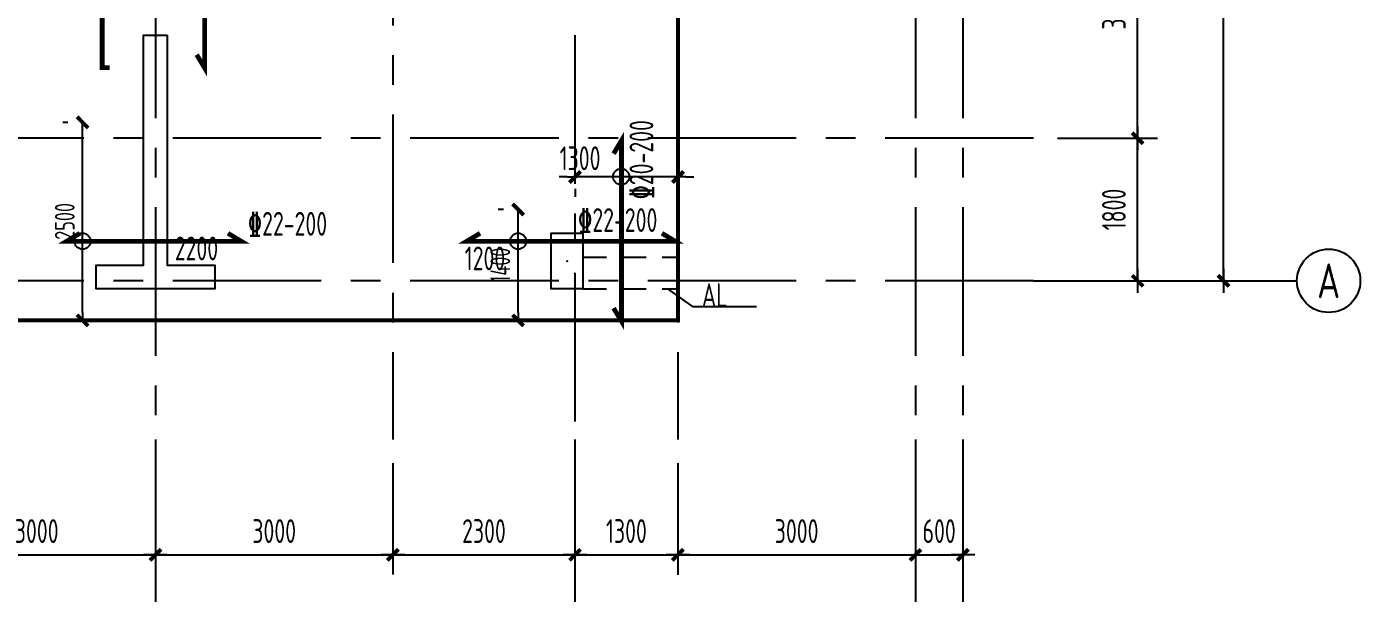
# Model space of a CAD drawing. Extents: x 627893 to 789462, y -407363 to 145317.
# Drawn here: x 711808 to 728656, y 112568 to 119721 of the extents above; entities that cross this region are included whole.
import ezdxf
from ezdxf.enums import TextEntityAlignment as Align

# ---------------------------------------------------------------- set-up
doc = ezdxf.new("R2010")
doc.units = 0
doc.header["$LTSCALE"] = 100
doc.linetypes.add('3', pattern=[5, 3, -2])
doc.linetypes.add('CENTER', pattern=[2, 1.25, -0.25, 0.25, -0.25])
doc.layers.get('0').update_dxf_attribs({"linetype": 'CONTINUOUS'})
doc.layers.get('Defpoints').update_dxf_attribs({"linetype": 'CONTINUOUS'})
for name, color, linetype in [('1508', 2, 'CONTINUOUS'), ('451', 7, 'CONTINUOUS'), ('AXIS', 3, 'CONTINUOUS'), ('AXIS_TEXT', 7, 'CONTINUOUS'), ('dim-wall', 7, 'CONTINUOUS'), ('PAXIS', 253, 'CENTER'), ('PUB_DIM', 3, 'CONTINUOUS'), ('Z-TEXT', 2, 'CONTINUOUS'), ('板底钢筋', 24, 'CONTINUOUS'), ('柱', 2, 'CONTINUOUS'), ('梁虚线', 134, '3'), ('砼墙', 3, 'CONTINUOUS'), ('重心计算', 7, 'CONTINUOUS')]:
    doc.layers.add(name, color=color, linetype=linetype)
doc.layers.add('REIN', color=6, linetype='CONTINUOUS', lineweight=18)
doc.styles.add('_TCH_AXIS', font='tssdeng.shx', dxfattribs={"width": 0.7, "bigfont": 'tssdchn.shx'})
doc.styles.add('COMPLEX', font='tssdeng.shx', dxfattribs={"width": 0.7, "bigfont": 'tssdchn.shx'})
doc.styles.add('dim_font', font='tssdeng.shx', dxfattribs={"width": 0.7, "bigfont": 'tssdchn.shx'})
doc.styles.get("Standard").update_dxf_attribs({"font": 'tssdeng.shx', "width": 0.7, "bigfont": 'tssdchn.shx'})
doc.styles.add('TSSD_Dimension', font='Tssdeng.shx', dxfattribs={"width": 0.7, "bigfont": 'tssdchn.shx'})
doc.dimstyles.new('DIMN', dxfattribs={"dimtxt": 300, "dimasz": 1, "dimexe": 250, "dimexo": 300, "dimgap": 150, "dimtad": 1, "dimdec": 0, "dimzin": 0, "dimdsep": 46, "dimtxsty": 'dim_font', "dimblk": '_DIMX', "dimcen": 0.09, "dimclrt": 7, "dimadec": 0, "dimazin": 0, "dimtfac": 1, "dimtdec": 0, "dimtix": 1, "dimtmove": 2, "dimatfit": 3, "dimldrblk": '_DIMX', "dimfxl": 250, "dimtolj": 1, "dimtzin": 0, "dimarcsym": 0})
doc.dimstyles.new('TSSD_100_100$0', dxfattribs={"dimtxt": 300, "dimasz": 100, "dimexe": 250, "dimexo": 250, "dimgap": 100, "dimtad": 1, "dimdec": 0, "dimzin": 0, "dimdsep": 46, "dimtxsty": 'TSSD_Dimension', "dimblk": '_TSDBK', "dimblk1": '_TSDBK', "dimblk2": '_TSDBK', "dimsah": 1, "dimcen": 0, "dimclrt": 7, "dimadec": 0, "dimazin": 0, "dimtfac": 1, "dimtdec": 0, "dimtix": 1, "dimtmove": 2, "dimatfit": 3, "dimldrblk": '_TSDBK', "dimfxl": 1, "dimtolj": 1, "dimtzin": 0, "dimarcsym": 0})

# ---------------------------------------------------------------- blocks, each defined once
blk = doc.blocks.new('_TSDBK')
blk.add_line((-1, 0), (0, 0))
at = {"const_width": 0.5}
blk.add_lwpolyline([(-0.7, -0.7), (0.7, 0.7)], dxfattribs=at)
blk = doc.blocks.new('*D70')
at = {"layer": 'Defpoints', "color": 0}
for p in [(712514, 118513), (712579, 118513), (712579, 116013)]:
    blk.add_point(p, dxfattribs=at)
at = {"layer": 'dim-wall', "color": 0, "lineweight": -2}
for p, q in [((712329, 118513), (712264, 118513)), ((712514, 116113), (712514, 118413)), ((712329, 116013), (712264, 116013))]:
    blk.add_line(p, q, dxfattribs=at)
at = {"layer": 'dim-wall', "color": 0, "lineweight": -2, "xscale": 100, "yscale": 100, "zscale": 100}
for p, rotation in [((712514, 118513), 90), ((712514, 116013), 270)]:
    blk.add_blockref('_TSDBK', p, dxfattribs=dict(at, rotation=rotation))
at = {"layer": 'dim-wall', "color": 7, "insert": (712289, 117263), "char_height": 250, "attachment_point": 5, "rotation": 90, "style": 'TSSD_Dimension'}
blk.add_mtext('\\A1;2500', dxfattribs=at)
blk = doc.blocks.new('*D93')
at = {"layer": 'Defpoints', "color": 0}
for p in [(718016, 117413), (718080, 117413), (718080, 116013)]:
    blk.add_point(p, dxfattribs=at)
at = {"layer": 'dim-wall', "color": 0, "lineweight": -2}
for p, q in [((717830, 117413), (717766, 117413)), ((718016, 116113), (718016, 117313)), ((717830, 116013), (717766, 116013))]:
    blk.add_line(p, q, dxfattribs=at)
at = {"layer": 'dim-wall', "color": 0, "lineweight": -2, "xscale": 100, "yscale": 100, "zscale": 100}
for p, rotation in [((718016, 117413), 90), ((718016, 116013), 270)]:
    blk.add_blockref('_TSDBK', p, dxfattribs=dict(at, rotation=rotation))
at = {"layer": 'dim-wall', "color": 7, "insert": (717791, 116713), "char_height": 250, "attachment_point": 5, "rotation": 90, "style": 'TSSD_Dimension'}
blk.add_mtext('\\A1;1400', dxfattribs=at)
blk = doc.blocks.new('*D107')
at = {"layer": 'Defpoints', "color": 0}
for p in [(718735, 117926), (718735, 117824), (720035, 117926)]:
    blk.add_point(p, dxfattribs=at)
at = {"layer": 'dim-wall', "color": 0, "lineweight": -2}
for p, q in [((718635, 117824), (718535, 117824)), ((720035, 117824), (718735, 117824)), ((720135, 117824), (720235, 117824)), ((718735, 117676), (718735, 117574)), ((720035, 117676), (720035, 117574))]:
    blk.add_line(p, q, dxfattribs=at)
at = {"layer": 'dim-wall', "color": 0, "lineweight": -2, "xscale": 100, "yscale": 100, "zscale": 100}
blk.add_blockref('_TSDBK', (718735, 117824), dxfattribs=at)
at = {"layer": 'dim-wall', "color": 0, "lineweight": -2, "xscale": 100, "yscale": 100, "zscale": 100, "rotation": 180}
blk.add_blockref('_TSDBK', (720035, 117824), dxfattribs=at)
at = {"layer": 'dim-wall', "color": 7, "insert": (718799, 118060), "char_height": 300, "attachment_point": 5, "style": 'TSSD_Dimension'}
blk.add_mtext('\\A1;1300', dxfattribs=at)
blk = doc.blocks.new('_AXISO')
blk.add_circle((0, 0), 0.5)
at = {"layer": 'AXIS_TEXT', "style": 'COMPLEX', "width": 1.041667}
blk.add_attdef('A', text='', height=0.56, dxfattribs=at).set_placement((-0.25, -0.28), (0.25, -0.28), align=Align.FIT)
blk = doc.blocks.new('_DIMX')
blk.add_line((-150, 0), (150, 0))
at = {"const_width": 50}
blk.add_lwpolyline([(-70, -70), (70, 70)], dxfattribs=at)
blk = doc.blocks.new('*D1037')
at = {"layer": 'Defpoints', "color": 0}
for p in [(723035, 114511), (723635, 114511), (723635, 113053)]:
    blk.add_point(p, dxfattribs=at)
at = {"layer": 'PUB_DIM', "color": 0, "lineweight": -2}
for p, q in [((723035, 114211), (723035, 112803)), ((723635, 114211), (723635, 112803)), ((723034, 113053), (723033, 113053)), ((723035, 113053), (723635, 113053)), ((723636, 113053), (723637, 113053))]:
    blk.add_line(p, q, dxfattribs=at)
for p, rotation in [((723035, 113053), 0.005968310354571571), ((723635, 113053), 180.0059683103545)]:
    blk.add_blockref('_DIMX', p, dxfattribs=dict(at, rotation=rotation))
at = {"layer": 'PUB_DIM', "color": 7, "insert": (723335, 113353), "char_height": 300, "attachment_point": 5, "rotation": 0.006, "style": 'dim_font'}
blk.add_mtext('\\A1;600', dxfattribs=at)

msp = doc.modelspace()

# ---------------------------------------------------------------- linework, layer by layer
at = {"layer": '1508', "const_width": 50}
msp.add_lwpolyline([(678034.5, 116012.5), (720034.5, 116012.5), (720034.5, 121112.5), (724134.5, 121112.5), (724134.5, 121112.5), (724134.5, 121112.5), (724134.5, 130512.5), (724134.5, 130512.5), (724134.5, 130512.5), (719334.5, 130512.5), (719334.5, 131312.5), (715734.5, 131312.5), (715734.5, 129412.5), (712034.5, 129412.5), (712034.5, 125162.5), (703284.5, 125162.5)], dxfattribs=at)
at = {"layer": '451'}
for centre in [(719318.1, 117826.8), (712514.2, 117012.9), (718015.6, 117012.9)]:
    msp.add_circle(centre, 102.2, dxfattribs=at)
at = {"layer": 'AXIS'}
for p, q in [((724528.6, 116512.9), (727855.7, 116512.9)), ((713434.5, 114510.6), (713434.5, 110510.6)), ((718734.5, 114510.6), (718734.5, 110510.6)), ((723034.5, 114510.6), (723034.5, 110510.6)), ((723634.5, 114510.6), (723634.5, 110510.6))]:
    msp.add_line(p, q, dxfattribs=at)
at = {"layer": 'PAXIS', "ltscale": 15}
for points in [[(713434.5, 132441.9), (713434.5, 114510.6)], [(723034.5, 132441.9), (723034.5, 114510.6)], [(723634.5, 132441.9), (723634.5, 114510.6)], [(716434.5, 124612.9), (716434.5, 114510.6)], [(720034.5, 124612.9), (720034.5, 114510.6)], [(718734.5, 122612.5), (718734.5, 114510.6)], [(724528.6, 118312.9), (673466.9, 118312.9)], [(724528.6, 116512.9), (673466.9, 116512.9)]]:
    msp.add_lwpolyline(points, dxfattribs=at)
at = {"layer": 'REIN', "const_width": 60}
msp.add_lwpolyline([(712857.4, 119205.2), (712761.7, 119205.2), (712759.8, 122801.8), (712851.2, 122801.8)], dxfattribs=at)
at = {"layer": 'Z-TEXT'}
for p, q in [((720226.5, 116185.7), (719907.1, 116412.5)), ((721026.9, 116185.7), (720226.5, 116185.7))]:
    msp.add_line(p, q, dxfattribs=at)
at = {"layer": '板底钢筋', "const_width": 60}
for points in [[(713955.3, 119367.8), (714055.3, 119201.1), (714055.3, 122784.9), (713955.3, 122618.3)], [(719222.4, 116168.8), (719322.4, 116002.1), (719322.4, 118284.4), (719222.4, 118117.7)], [(712479.8, 117112.5), (712313.1, 117012.5), (714517.3, 117012.5), (714350.6, 117112.5)], [(719833.3, 117112.7), (720000, 117012.7), (717369, 117012.7), (717535.7, 117112.7)]]:
    msp.add_lwpolyline(points, dxfattribs=at)
at = {"layer": '柱'}
msp.add_lwpolyline([(718834.5, 117112.5), (718834.5, 116412.5), (718434.5, 116412.5), (718434.5, 117112.5)], close=True, dxfattribs=at)
at = {"layer": '梁虚线'}
for p, q in [((718834.5, 116812.5), (720034.5, 116812.5)), ((718834.5, 116412.5), (720034.5, 116412.5))]:
    msp.add_line(p, q, dxfattribs=at)
at = {"layer": '砼墙'}
msp.add_lwpolyline([(713584.5, 119612.5), (713584.5, 116712.5), (714184.5, 116712.5), (714184.5, 116412.5), (713284.5, 116412.5), (712683.9, 116412.5), (712683.9, 116712.5), (713284.5, 116712.5), (713284.5, 119612.5)], close=True, dxfattribs=at)
at = {"layer": '重心计算', "color": 5}
msp.add_point((718634.5, 116762.5), dxfattribs=at)
msp.add_point((718634.5, 116762.5), dxfattribs=at)
msp.add_point((718634.5, 116762.5), dxfattribs=at)

# ---------------------------------------------------------------- block references
at = {"layer": 'AXIS'}
ref = msp.add_blockref('_AXISO', (728255.7, 116512.9), dxfattribs=dict(at, xscale=800, yscale=800, zscale=800))
ref.add_attrib('A', 'A', dxfattribs={"layer": 'AXIS_TEXT', "height": 438.4, "style": '_TCH_AXIS', "width": 0.875}).set_placement((728109.6, 116293.7), (728401.8, 116293.7), align=Align.FIT)

# ---------------------------------------------------------------- texts
at = {"layer": 'Z-TEXT', "width": 0.7}
for s, rotation, p in [('%%13220-200', 90, (719723.5, 117540.1)), ('%%13222-200', 360, (718774.2, 117130.1)), ('1200', 360, (717341.4, 116646))]:
    msp.add_text(s, height=300, rotation=rotation, dxfattribs=at).set_placement(p)
for s, p in [('%%13222-200', (714602.3, 117082.5)), ('2200', (713678.7, 116771.2)), ('AL', (720337.9, 116183.3))]:
    msp.add_text(s, height=300, dxfattribs=at).set_placement(p)

# ---------------------------------------------------------------- dimensions: what is measured, and where the dimension line sits
at = {"layer": 'dim-wall'}
for base, p1, p2, picture, middle in [((712514.2, 118512.5), (712578.5, 116012.5), (712578.5, 118512.5), '*D70', (712289.2, 117262.5)), ((718015.6, 117412.5), (718080, 116012.5), (718080, 117412.5), '*D93', (717790.6, 116712.5))]:
    dim = msp.add_linear_dim(base=base, p1=p1, p2=p2, angle=270, dimstyle='TSSD_100_100$0', override={"dimtxt": 250}, dxfattribs=at)
    dim.commit()
    dim.dimension.update_dxf_attribs({"geometry": picture, "text_midpoint": middle})
dim = msp.add_linear_dim(base=(718734.5, 117824.4), p1=(720034.5, 117925.5), p2=(718734.5, 117925.5), angle=360, dimstyle='TSSD_100_100$0', dxfattribs=at)
dim.commit()
dim.dimension.update_dxf_attribs({"geometry": '*D107', "text_midpoint": (718799.4, 118060.4), "dimtype": 160})
at = {"layer": 'PUB_DIM'}
for p1, p2, distance in [((726880.6, 116512.9), (726880.6, 130812.9), -47.6), ((724528.6, 118312.9), (724528.7, 121612.9), -1314.2), ((724528.6, 116512.9), (724528.6, 118312.9), -1314.2), ((710434.5, 114510.6), (713434.5, 114510.6), -1457.1), ((713434.5, 114510.5), (716434.5, 114510.6), -1457.2), ((716434.5, 114510.5), (718734.5, 114510.6), -1457.3), ((718734.5, 114510.6), (720034.5, 114510.6), -1457.3), ((720034.5, 114510.5), (723034.5, 114510.6), -1457.5)]:
    msp.add_aligned_dim(p1=p1, p2=p2, distance=distance, dimstyle='DIMN', dxfattribs=at).render()
dim = msp.add_aligned_dim(p1=(723034.5, 114510.5), p2=(723634.5, 114510.6), distance=-1457.4, dimstyle='DIMN', dxfattribs=at)
dim.commit()
dim.dimension.update_dxf_attribs({"geometry": '*D1037', "text_midpoint": (723334.7, 113353.2)})

doc.saveas('drawing.dxf')
